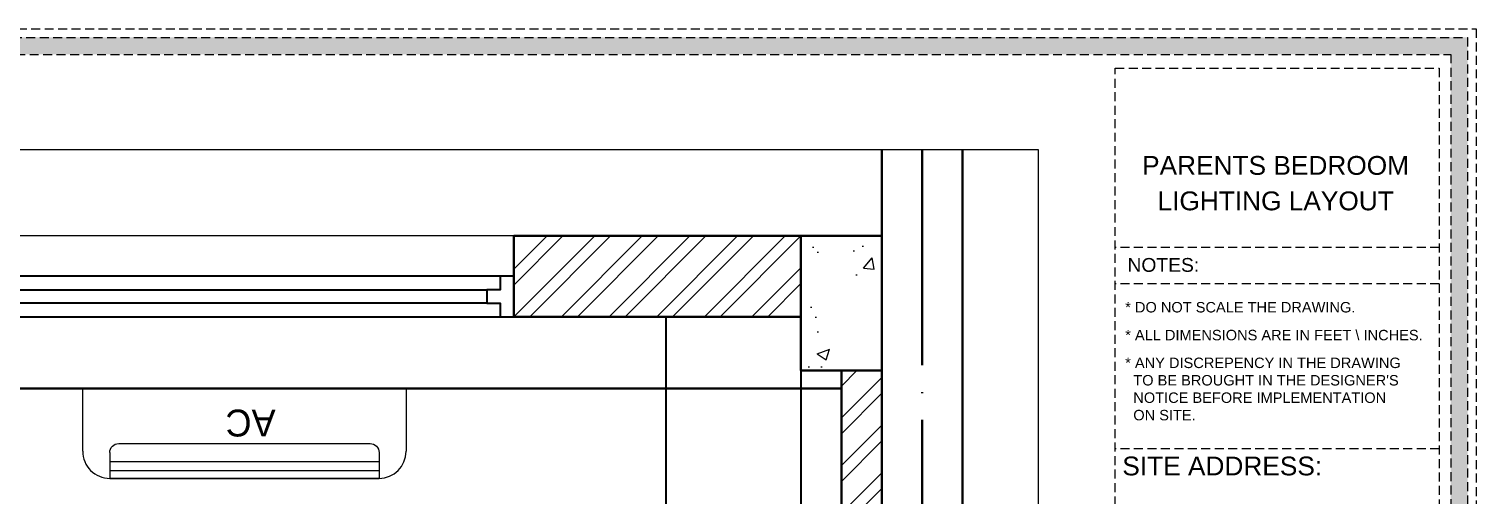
# Model space of a CAD drawing. Header units: millimetres. Extents: x 56222 to 3066687, y -650199 to -121287.
# Drawn here: x 133901.9 to 134063.1, y -183754.9 to -183703 of the extents above; entities that cross this region are included whole.
import ezdxf
from ezdxf.enums import TextEntityAlignment as Align

# ---------------------------------------------------------------- set-up
doc = ezdxf.new("R2010")
doc.units = ezdxf.units.MM
doc.header["$MEASUREMENT"] = 0
for name, pattern in [('ACAD_ISO04W100', [30, 24, -3, 0, -3]), ('DASHED2', [0.375, 0.25, -0.125]), ('DASHEDX2', [1.5, 1, -0.5])]:
    doc.linetypes.add(name, pattern=pattern)
doc.layers.add('AR HATCH-7', color=7, linetype='Continuous')
for name, color, linetype, lineweight in [('COLUMN', 1, 'Continuous', 30), ('Dimension', 10, 'DASHEDX2', 20), ('el', 7, 'Continuous', 20), ('Electrical', 84, 'Continuous', 30), ('ELEVATION', 250, 'Continuous', 9), ('FURNITURE', 32, 'Continuous', 9), ('FURNITURE-1', 252, 'Continuous', 13), ('GROUND FLOOR', 7, 'Continuous', 9), ('GROUND FLOOR  ( PLINE )', 251, 'Continuous', 30), ('Labelling', 1, 'Continuous', 25), ('NAME PLATE', 7, 'Continuous', 25), ('Text', 7, 'Continuous', 15), ('X_PLOT', 1, 'Continuous', 9)]:
    doc.layers.add(name, color=color, linetype=linetype, lineweight=lineweight)
doc.layers.add('XX~SLAB ( PLINE )', color=251, linetype='Continuous', plot=False)
doc.styles.add('Arial', font='arial.ttf')
doc.styles.add('TEXT', font='eurr____.ttf')

# ---------------------------------------------------------------- blocks, each defined once
blk = doc.blocks.new('ac paln')
at = {"layer": 'Electrical', "lineweight": 15}
for p, q in [((389238.69, -37646.36), (389238.69, -37610.34)), ((389238.69, -37610.34), (389245.67, -37610.34)), ((389244.81, -37642.35), (389244.81, -37614.35)), ((389245.81, -37613.35), (389248.68, -37613.35)), ((389246.82, -37643.35), (389246.82, -37613.35)), ((389247.82, -37643.35), (389247.82, -37613.35)), ((389248.68, -37613.35), (389248.68, -37643.35)), ((389248.68, -37643.35), (389248.68, -37613.35)), ((389245.81, -37643.35), (389248.68, -37643.35)), ((389248.68, -37643.35), (389248.68, -37643.35)), ((389245.67, -37646.36), (389238.69, -37646.36))]:
    blk.add_line(p, q, dxfattribs=at)
for centre, start, end in [((389245.67, -37613.35), 0, 90), ((389245.67, -37643.35), 270, 0)]:
    blk.add_arc(centre, 3.01, start, end, dxfattribs=at)
at = {"layer": 'Electrical', "lineweight": 15, "extrusion": (0, 0, -1)}
for centre, start_param, end_param in [((389245.81, -37614.35), -0.785398, 0.785398), ((389245.81, -37642.35), 3.926991, 5.497787)]:
    blk.add_ellipse(centre, major_axis=(-0.71, 0.71), ratio=1, start_param=start_param, end_param=end_param, dxfattribs=at)
at = {"layer": 'Text', "style": 'TEXT'}
blk.add_text('AC', height=3, rotation=270, dxfattribs=at).set_placement((389241.02, -37624.87))

msp = doc.modelspace()

# ---------------------------------------------------------------- hatches: boundary and pattern name
at = {"layer": 'AR HATCH-7', "lineweight": 18, "true_color": 0x939598, "transparency": 33554687}
h = msp.add_hatch(dxfattribs=at)
h.set_pattern_fill('ANSI32', color=252, scale=10)
h.set_pattern_definition([(45, (17.031, -271.3867), (-2.65165043, 2.65165043), []), (45, (18.799, -271.3867), (-2.65165043, 2.65165043), [])])
h.paths.add_polyline_path([(133987.94, -183726.01), (133955.94, -183726.01), (133955.94, -183735.01), (133987.94, -183735.01)])
h.paths.add_polyline_path([(133996.94, -183741.01), (133992.44, -183741.01), (133992.44, -183745.86), (133992.45, -183745.86), (133992.44, -183747.51), (133992.44, -183760.01), (133992.44, -183864.01), (133960.44, -183864.01), (133960.44, -183868.51), (133987.94, -183868.51), (133987.94, -183864.01), (133996.94, -183864.01)])
at = {"layer": 'Dimension', "true_color": 0xd39e00}
h = msp.add_hatch(color=42, dxfattribs=at)
h.paths.add_polyline_path([(133793.64, -183703.92), (133793.64, -183892.96), (134062.2, -183892.96), (134062.2, -183703.92)])
h.paths.add_polyline_path([(133795.52, -183705.8), (134060.32, -183705.8), (134060.32, -183891.07), (133795.52, -183891.07)], flags=16)
at = {"layer": 'FURNITURE-1', "lineweight": 18, "true_color": 0xc7c8ca}
h = msp.add_hatch(dxfattribs=at)
h.set_pattern_fill('AR-CONC', color=9, scale=2)
h.set_pattern_definition([(50, (17.031, -271.387), (14.34520365, -1.2550427), [1.5, -16.5]), (355, (17.031, -271.387), (-2.7750267, 15.0438427), [1.2, -13.2]), (100.4514445, (18.226, -271.491), (11.5701769, 13.7887998), [1.2748038, -14.0228422]), (46.1842, (17.031, -267.387), (21.3448266, -3.3103856), [2.25, -24.75]), (96.635635, (18.81, -267.663), (18.693239, 19.482372), [1.9122068, -21.0342752]), (351.184164, (17.03, -267.387), (18.693239, 19.482372), [1.8, -19.8]), (21, (19.031, -268.387), (11.93814104, -8.0523778), [1.5, -16.5]), (326, (19.031, -268.387), (4.8663066, 14.5030009), [1.2, -13.2]), (71.451445, (20.026, -269.058), (16.8044475, 6.45062306), [1.2748038, -14.0228422]), (37.5, (17.031, -271.3867), (0.24319711, 6.65787708), [0, -13.04, 0, -13.4, 0, -13.25]), (7.5, (17.031, -271.387), (5.26139075, 7.88823424), [0, -7.64, 0, -12.74, 0, -5.05]), (327.5, (12.571, -271.3867), (10.67644872, -0.45109743), [0, -5, 0, -15.6, 0, -20.7]), (317.5, (10.571, -271.387), (11.6637234, 2.00209965), [0, -6.5, 0, -10.36, 0, -14.7])])
h.paths.add_polyline_path([(133916.94, -183864.01), (133901.94, -183864.01), (133901.94, -183873.01), (133916.94, -183873.01)])
h.paths.add_polyline_path([(133864.44, -183726.01), (133855.44, -183726.01), (133855.44, -183735.01), (133856.88, -183735.01), (133864.44, -183735.01)])
h.paths.add_polyline_path([(133996.94, -183726.01), (133987.94, -183726.01), (133987.94, -183741.01), (133996.94, -183741.01)])

# ---------------------------------------------------------------- linework, layer by layer
at = {"layer": 'COLUMN'}
msp.add_lwpolyline([(133987.94, -183726.01), (133996.94, -183726.01), (133996.94, -183741.01), (133987.94, -183741.01)], close=True, dxfattribs=at)
at = {"layer": 'Dimension', "color": 42, "true_color": 0xd39e00}
for p, q in [((134059.04, -183727.29, 0.12), (134022.95, -183727.29, 0.12)), ((134059.04, -183731.36, 0.12), (134022.95, -183731.36, 0.12)), ((134059.04, -183749.7, 0.12), (134022.95, -183749.7, 0.12))]:
    msp.add_line(p, q, dxfattribs=at)
at = {"layer": 'Dimension', "color": 42, "true_color": 0xd39e00, "elevation": 0.12}
for points in [[(133792.69, -183702.97), (134063.15, -183702.97), (134063.15, -183893.9), (133792.69, -183893.9)], [(133793.64, -183703.92), (134062.2, -183703.92), (134062.2, -183892.96), (133793.64, -183892.96)], [(133795.52, -183705.8), (134060.32, -183705.8), (134060.32, -183891.07), (133795.52, -183891.07)], [(134022.95, -183889.52), (134022.95, -183707.35), (134059.04, -183707.35), (134059.04, -183889.52)]]:
    msp.add_lwpolyline(points, close=True, dxfattribs=at)
at = {"layer": 'ELEVATION', "lineweight": 0}
msp.add_lwpolyline([(133829.13, -183716.4), (134014.38, -183716.4), (134014.38, -183876.08), (133829.13, -183876.08)], close=True, dxfattribs=at)
at = {"layer": 'FURNITURE', "color": 9, "lineweight": 25, "true_color": 0xc7c8ca}
msp.add_line((133987.94, -183741.01), (133987.94, -183760.01), dxfattribs=at)
at = {"layer": 'FURNITURE', "lineweight": 25}
msp.add_line((133841.94, -183743.01), (133987.94, -183743.01), dxfattribs=at)
at = {"layer": 'FURNITURE', "color": 9, "lineweight": 25, "true_color": 0xc7c8ca}
msp.add_lwpolyline([(133987.94, -183735.01), (133987.94, -183760.01), (133972.94, -183760.01), (133972.94, -183735.01), (133987.94, -183735.01)], dxfattribs=at)
at = {"layer": 'GROUND FLOOR'}
for p, q in [((133996.94, -183716.4), (133996.94, -183876.08)), ((133996.94, -183716.4), (133996.94, -183726.01)), ((134005.94, -183716.4), (134005.94, -183876.08)), ((133996.94, -183726.01), (133829.13, -183726.01)), ((133955.94, -183726.01), (133955.94, -183735.01)), ((133987.94, -183735.01), (133841.94, -183735.01))]:
    msp.add_line(p, q, dxfattribs=at)
at = {"layer": 'GROUND FLOOR', "color": 1, "linetype": 'ACAD_ISO04W100'}
msp.add_line((134001.44, -183716.4), (134001.44, -183876.08), dxfattribs=at)
at = {"layer": 'GROUND FLOOR', "color": 30, "lineweight": 30, "true_color": 0xf26722}
for points in [[(133996.94, -183716.4), (133996.94, -183876.08)], [(134005.94, -183876.08), (134005.94, -183716.4)]]:
    msp.add_lwpolyline(points, dxfattribs=at)
at = {"layer": 'GROUND FLOOR', "color": 9, "lineweight": 30, "true_color": 0xc7c8ca}
msp.add_lwpolyline([(133863.93, -183743.01), (133992.44, -183743.01), (133992.44, -183864.01), (133863.93, -183864.01)], close=True, dxfattribs=at)
at = {"layer": 'GROUND FLOOR  ( PLINE )'}
for points in [[(133996.94, -183876.08), (133996.94, -183726.01), (133955.94, -183726.01), (133955.94, -183735.01), (133987.94, -183735.01)], [(133992.44, -183741.01), (133992.44, -183864.01), (133960.44, -183864.01), (133960.44, -183868.51), (133987.94, -183868.51), (133987.94, -183876.08)]]:
    msp.add_lwpolyline(points, dxfattribs=at)
at = {"layer": 'Labelling', "color": 251, "linetype": 'DASHED2', "lineweight": 0, "ltscale": 10, "true_color": 0x636466}
msp.add_line((133987.94, -183741.01), (133987.93, -183865.01), dxfattribs=at)
at = {"layer": 'X_PLOT', "linetype": 'ACAD_ISO04W100', "lineweight": 30}
msp.add_line((134001.44, -183716.4), (134001.44, -183876.08), dxfattribs=at)
at = {"layer": 'XX~SLAB ( PLINE )'}
msp.add_lwpolyline([(133955.94, -183730.51), (133954.44, -183730.51), (133954.44, -183732.01), (133952.94, -183732.01), (133952.94, -183733.51), (133898.94, -183733.51), (133898.94, -183732.01), (133897.44, -183732.01), (133897.44, -183730.51), (133895.94, -183730.51), (133895.94, -183735.01), (133897.44, -183735.01), (133897.44, -183733.51), (133898.94, -183733.51), (133898.94, -183732.01), (133952.94, -183732.01), (133952.94, -183733.51), (133954.44, -183733.51), (133954.44, -183735.01), (133955.94, -183735.01), (133955.94, -183730.51), (133895.94, -183730.51), (133895.94, -183735.01), (133955.94, -183735.01)], close=True, dxfattribs=at)

# ---------------------------------------------------------------- block references
at = {"layer": 'el', "color": 18, "true_color": 0x000000, "rotation": 270}
msp.add_blockref('ac paln', (171554.29, 205495.68), dxfattribs=at)

# ---------------------------------------------------------------- texts
at = {"layer": 'NAME PLATE', "style": 'Arial'}
for s, height, p in [('PARENTS BEDROOM', 2.0936, (134040.81, -183719.21, 0.12)), ('LIGHTING LAYOUT', 2.0936, (134040.82, -183723.16, 0.12)), ('NOTES:', 1.538, (134028.31, -183730.01, 0.12)), ('SITE ADDRESS:', 2.0936, (134034.87, -183752.67, 0.12))]:
    msp.add_text(s, height=height, dxfattribs=at).set_placement(p, align=Align.CENTER)
at = {"layer": 'NAME PLATE', "char_height": 1.1634, "width": 44.9499, "attachment_point": 1, "style": 'Arial'}
for s, insert in [('* DO NOT SCALE THE DRAWING.', (134024.06, -183733.37, 0.12)), ('* ALL DIMENSIONS ARE IN FEET \\\\ INCHES.', (134024.06, -183736.47, 0.12)), ("* ANY DISCREPENCY IN THE DRAWING \\P  TO BE BROUGHT IN THE DESIGNER'S\\P  NOTICE BEFORE IMPLEMENTATION \\P  ON SITE.", (134024.06, -183739.56, 0.12))]:
    msp.add_mtext(s, dxfattribs=dict(at, insert=insert))

doc.saveas('drawing.dxf')
